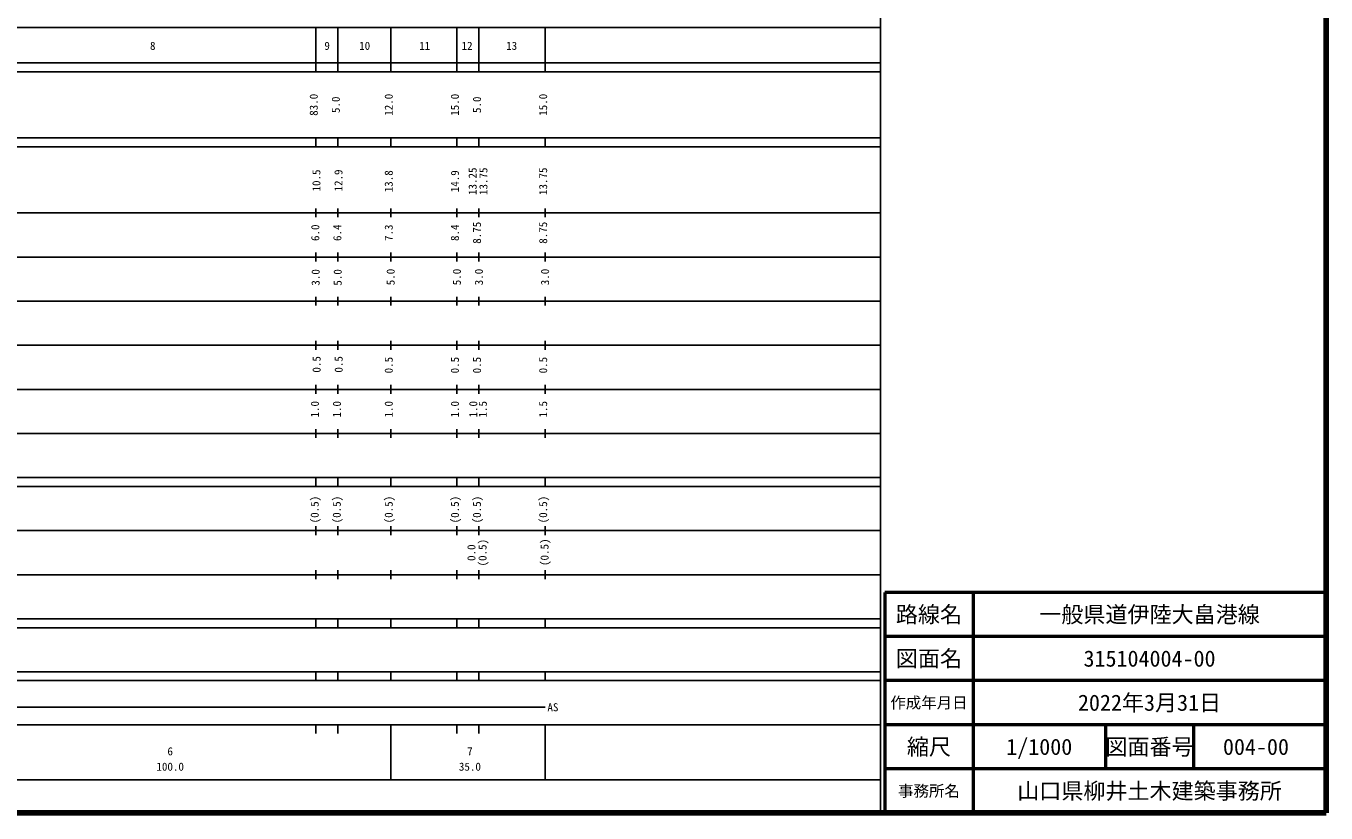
# Model space of a CAD drawing. Units: millimetres on the paper, enlarged 1000 times. Extents: x 40000 to 680000, y 20000 to 380000.
# Drawn here: x 385321 to 680000, y 20000 to 198357 of the extents above; entities that cross this region are included whole.
import ezdxf
from ezdxf.enums import TextEntityAlignment as Align

# ---------------------------------------------------------------- set-up
doc = ezdxf.new("R2010")
doc.units = ezdxf.units.MM
doc.header["$LTSCALE"] = 1000
for name, color, linetype, lineweight in [('M-TTL', 2, 'Continuous', 140), ('M-TTL-BAND', 7, 'Continuous', 25), ('M-TTL-FRAM', 2, 'Continuous', 50), ('M-TTL-LINE', 7, 'Continuous', 50)]:
    doc.layers.add(name, color=color, linetype=linetype, lineweight=lineweight)
doc.layers.add('M-TTL-TXT', color=7, linetype='Continuous')
doc.styles.add('ＭＳ ゴシック', font='')
doc.styles.get('ＭＳ ゴシック').set_extended_font_data('MS Gothic')

msp = doc.modelspace()

# ---------------------------------------------------------------- linework, layer by layer
at = {"layer": 'M-TTL'}
for p, q in [((680000, 20000), (680000, 380000)), ((40000, 20000), (680000, 20000))]:
    msp.add_line(p, q, dxfattribs=at)
at = {"layer": 'M-TTL-BAND'}
for p, q in [((579000, 20000), (579000, 370000)), ((68000, 198000), (579000, 198000)), ((451000, 188000), (451000, 198000)), ((456000, 188000), (456000, 198000)), ((468000, 188000), (468000, 198000)), ((483000, 188000), (483000, 198000)), ((488000, 188000), (488000, 198000)), ((503000, 188000), (503000, 198000)), ((40000, 190000), (579000, 190000)), ((40000, 188000), (579000, 188000)), ((40000, 173000), (579000, 173000)), ((40000, 171000), (579000, 171000)), ((451000, 171000), (451000, 173000)), ((456000, 171000), (456000, 173000)), ((468000, 171000), (468000, 173000)), ((483000, 171000), (483000, 173000)), ((488000, 171000), (488000, 173000)), ((503000, 171000), (503000, 173000)), ((451000, 155000), (451000, 157000)), ((456000, 155000), (456000, 157000)), ((468000, 155000), (468000, 157000)), ((483000, 155000), (483000, 157000)), ((488000, 155000), (488000, 157000)), ((503000, 155000), (503000, 157000)), ((40000, 156000), (579000, 156000)), ((46000, 146000), (579000, 146000)), ((451000, 145000), (451000, 147000)), ((456000, 145000), (456000, 147000)), ((468000, 145000), (468000, 147000)), ((483000, 145000), (483000, 147000)), ((488000, 145000), (488000, 147000)), ((503000, 145000), (503000, 147000)), ((52000, 136000), (579000, 136000)), ((451000, 135000), (451000, 137000)), ((456000, 135000), (456000, 137000)), ((468000, 135000), (468000, 137000)), ((483000, 135000), (483000, 137000)), ((488000, 135000), (488000, 137000)), ((503000, 135000), (503000, 137000)), ((451000, 125000), (451000, 127000)), ((456000, 125000), (456000, 127000)), ((468000, 125000), (468000, 127000)), ((483000, 125000), (483000, 127000)), ((488000, 125000), (488000, 127000)), ((503000, 125000), (503000, 127000)), ((46000, 126000), (579000, 126000)), ((52000, 116000), (579000, 116000)), ((451000, 115000), (451000, 117000)), ((456000, 115000), (456000, 117000)), ((468000, 115000), (468000, 117000)), ((483000, 115000), (483000, 117000)), ((488000, 115000), (488000, 117000)), ((503000, 115000), (503000, 117000)), ((451000, 105000), (451000, 107000)), ((456000, 105000), (456000, 107000)), ((468000, 105000), (468000, 107000)), ((483000, 105000), (483000, 107000)), ((488000, 105000), (488000, 107000)), ((503000, 105000), (503000, 107000)), ((46000, 106000), (579000, 106000)), ((40000, 96000), (579000, 96000)), ((451000, 94000), (451000, 96000)), ((456000, 94000), (456000, 96000)), ((468000, 94000), (468000, 96000)), ((483000, 94000), (483000, 96000)), ((488000, 94000), (488000, 96000)), ((503000, 94000), (503000, 96000)), ((40000, 94000), (579000, 94000)), ((49000, 84000), (579000, 84000)), ((451000, 83000), (451000, 85000)), ((456000, 83000), (456000, 85000)), ((468000, 83000), (468000, 85000)), ((483000, 83000), (483000, 85000)), ((488000, 83000), (488000, 85000)), ((503000, 83000), (503000, 85000)), ((40000, 74000), (579000, 74000)), ((451000, 73000), (451000, 75000)), ((456000, 73000), (456000, 75000)), ((468000, 73000), (468000, 75000)), ((483000, 73000), (483000, 75000)), ((488000, 73000), (488000, 75000)), ((503000, 73000), (503000, 75000)), ((40000, 64000), (579000, 64000)), ((40000, 62000), (579000, 62000)), ((451000, 62000), (451000, 64000)), ((456000, 62000), (456000, 64000)), ((468000, 62000), (468000, 64000)), ((483000, 62000), (483000, 64000)), ((488000, 62000), (488000, 64000)), ((503000, 62000), (503000, 64000)), ((40000, 52000), (579000, 52000)), ((451000, 50000), (451000, 52000)), ((456000, 50000), (456000, 52000)), ((468000, 50000), (468000, 52000)), ((483000, 50000), (483000, 52000)), ((488000, 50000), (488000, 52000)), ((503000, 50000), (503000, 52000)), ((40000, 50000), (579000, 50000)), ((260500, 44000), (503000, 44000)), ((40000, 40000), (579000, 40000)), ((451000, 38000), (451000, 40000)), ((456000, 38000), (456000, 40000)), ((468000, 27500), (468000, 40000)), ((483000, 38000), (483000, 40000)), ((488000, 38000), (488000, 40000)), ((503000, 27500), (503000, 40000)), ((68000, 27500), (579000, 27500))]:
    msp.add_line(p, q, dxfattribs=at)
at = {"layer": 'M-TTL-FRAM'}
for p, q in [((680000, 70000), (580000, 70000)), ((580000, 70000), (580000, 20000))]:
    msp.add_line(p, q, dxfattribs=at)
at = {"layer": 'M-TTL-LINE'}
for p, q in [((600000, 70000), (600000, 20000)), ((680000, 60000), (580000, 60000)), ((680000, 50000), (580000, 50000)), ((680000, 40000), (580000, 40000)), ((630000, 40000), (630000, 30000)), ((650000, 40000), (650000, 30000)), ((680000, 30000), (580000, 30000))]:
    msp.add_line(p, q, dxfattribs=at)

# ---------------------------------------------------------------- texts
at = {"layer": 'M-TTL-BAND', "style": 'ＭＳ ゴシック'}
for s, p in [('8', (414053, 192405)), ('9', (453576, 192405)), ('10', (462094, 192405)), ('11', (475700, 192405)), ('12', (485295, 192405)), ('13', (495412, 192405)), ('AS', (504763, 42500)), ('6', (418000, 32523)), ('7', (485946, 32523)), ('100.0', (418000, 29033)), ('35.0', (485946, 29033))]:
    msp.add_text(s, height=1833, dxfattribs=at).set_placement(p, align=Align.BOTTOM_CENTER)
for s, p in [('83.0', (452000, 180500)), ('12.0', (469000, 180500)), ('15.0', (484000, 180500)), ('15.0', (504000, 180500)), ('5.0', (457000, 180500)), ('5.0', (489000, 180500)), ('10.5', (452605, 163348)), ('12.9', (457605, 163348)), ('13.8', (469000, 163174)), ('14.9', (484000, 163174)), ('13.25', (488023, 163174)), ('13.75', (490463, 163174)), ('13.75', (504000, 163174)), ('13.75', (504000, 163174)), ('6.0', (452349, 151500)), ('6.4', (457349, 151500)), ('8.4', (484000, 151500)), ('8.75', (489000, 151500)), ('8.75', (504000, 151500)), ('7.3', (469000, 151500)), ('3.0', (452430, 141382)), ('5.0', (457430, 141382)), ('5.0', (469436, 141469)), ('5.0', (484436, 141469)), ('3.0', (489436, 141469)), ('3.0', (504436, 141469)), ('0.5', (452651, 121674)), ('0.5', (457651, 121674)), ('0.5', (469000, 121500)), ('0.5', (484000, 121500)), ('0.5', (489000, 121500)), ('0.5', (504000, 121500)), ('1.0', (452256, 111500)), ('1.0', (457256, 111500)), ('1.0', (469000, 111500)), ('1.0', (484000, 111500)), ('1.0', (488163, 111500)), ('1.5', (490324, 111500)), ('1.5', (504000, 111500)), ('(0.5)', (452218, 88764)), ('(0.5)', (457218, 88764)), ('(0.5)', (469000, 88764)), ('(0.5)', (484000, 88764)), ('(0.5)', (489000, 88764)), ('(0.5)', (489000, 88764)), ('(0.5)', (504000, 88764)), ('0.0', (487744, 78995)), ('(0.5)', (490256, 78995)), ('(0.5)', (504323, 79098))]:
    msp.add_text(s, height=1833, rotation=90, dxfattribs=at).set_placement(p, align=Align.BOTTOM_CENTER)
at = {"layer": 'M-TTL-TXT', "style": 'ＭＳ ゴシック'}
for s, height, p in [('路線名', 3666, (590000, 65000)), ('路線名', 3666, (590000, 65000)), ('一般県道伊陸大畠港線', 3666, (640000, 65000)), ('図面名', 3666, (590000, 55000)), ('図面名', 3666, (590000, 55000)), ('315104004-00', 3666, (640000, 55000)), ('2022年3月31日', 3666, (640000, 45000)), ('作成年月日', 2566, (590000, 45000)), ('作成年月日', 2566, (590000, 45000)), ('縮尺', 3666, (590000, 35000)), ('縮尺', 3666, (590000, 35000)), ('1/1000', 3666, (615000, 35000)), ('図面番号', 3666, (640000, 35000)), ('図面番号', 3666, (640000, 35000)), ('004-00', 3666, (664125, 35000)), ('事務所名', 2566, (590000, 25000)), ('事務所名', 2566, (590000, 25000)), ('山口県柳井土木建築事務所', 3666, (640000, 25000))]:
    msp.add_text(s, height=height, dxfattribs=at).set_placement(p, align=Align.MIDDLE_CENTER)

doc.saveas('drawing.dxf')
